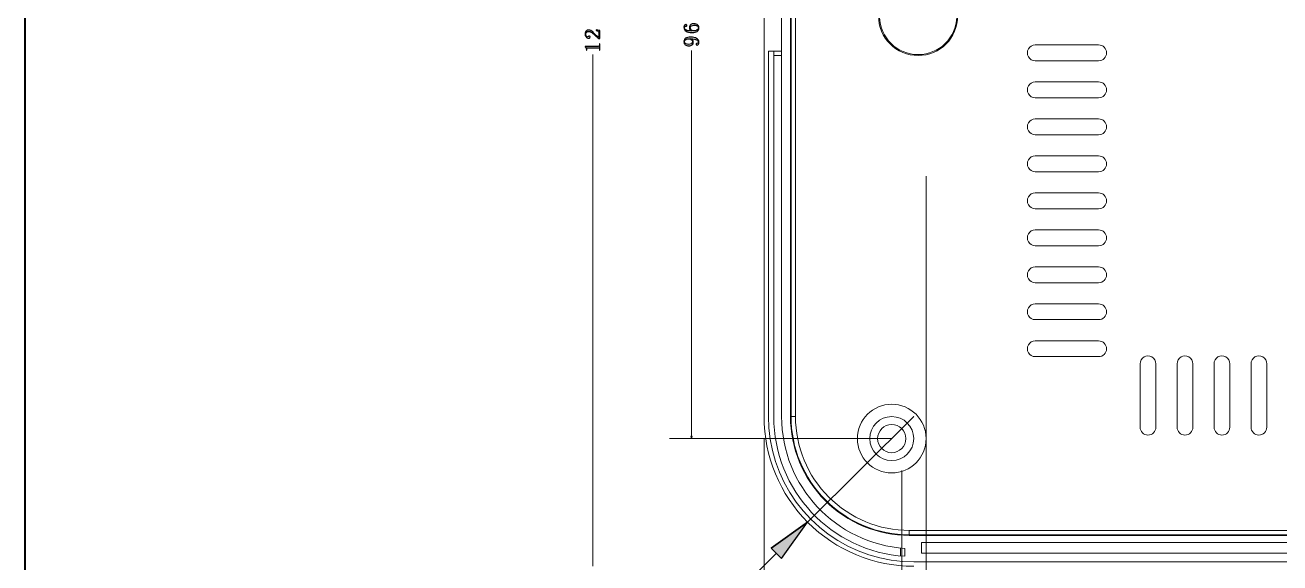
# Model space of a CAD drawing. Header units: millimetres. Extents: x -642 to 642, y -227 to 305.
# Drawn here: x -130.9 to 11.6, y -137.8 to -76.7 of the extents above; entities that cross this region are included whole.
import ezdxf

# ---------------------------------------------------------------- set-up
doc = ezdxf.new("R2010")
doc.units = ezdxf.units.MM
doc.header["$MEASUREMENT"] = 0
doc.layers.add('layer 1', color=7, linetype='Continuous')

msp = doc.modelspace()

# ---------------------------------------------------------------- hatches: boundary and pattern name
at = {"layer": 'layer 1', "true_color": 0x000000}
h = msp.add_hatch(color=18, dxfattribs=at)
edge = h.paths.add_edge_path()
edge.add_spline(control_points=[(-30.0038, -121.1445), (-30.0038, -121.139), (-30.0083, -121.1345), (-30.0138, -121.1345), (-30.0193, -121.1345), (-30.0238, -121.139), (-30.0238, -121.1445), (-30.0238, -121.1501), (-30.0193, -121.1545), (-30.0138, -121.1545), (-30.0083, -121.1545), (-30.0038, -121.1501), (-30.0038, -121.1445)], knot_values=[0, 0, 0, 0, 0.25, 0.25, 0.25, 0.5, 0.5, 0.5, 0.75, 0.75, 0.75, 1, 1, 1, 1], degree=3, periodic=1)
at = {"layer": 'layer 1', "true_color": 0xff0000}
h = msp.add_hatch(color=1, dxfattribs=at)
edge = h.paths.add_edge_path()
edge.add_spline(control_points=[(-55.1695, -123.3778), (-55.1695, -123.3778), (-55.241, -123.6445), (-55.241, -123.6445), (-55.241, -123.6445), (-55.3124, -123.3778), (-55.3124, -123.3778), (-55.3124, -123.3778), (-55.1695, -123.3778), (-55.1695, -123.3778)], knot_values=[0, 0, 0, 0, 0.33333333, 0.33333333, 0.33333333, 0.66666667, 0.66666667, 0.66666667, 1, 1, 1, 1], degree=3, periodic=1)
at = {"layer": 'layer 1', "true_color": 0x00ff00}
h = msp.add_hatch(color=3, dxfattribs=at)
edge = h.paths.add_edge_path()
edge.add_spline(control_points=[(-46.1902, -136.0784), (-46.1902, -136.0784), (-42.0593, -133.1406), (-42.0593, -133.1406), (-42.0593, -133.1406), (-46.1902, -136.0784), (-46.1902, -136.0784)], knot_values=[0, 0, 0, 0, 0.5, 0.5, 0.5, 1, 1, 1, 1], degree=3, periodic=1)
h = msp.add_hatch(color=3, dxfattribs=at)
edge = h.paths.add_edge_path()
edge.add_spline(control_points=[(-42.0593, -133.1406), (-42.0593, -133.1406), (-45.0141, -137.2593), (-45.0141, -137.2593), (-45.0141, -137.2593), (-46.1902, -136.0784), (-46.1902, -136.0784), (-46.1902, -136.0784), (-42.0593, -133.1406), (-42.0593, -133.1406)], knot_values=[0, 0, 0, 0, 0.5, 0.5, 0.5, 1, 1, 1, 6.06902393, 6.06902393, 6.06902393, 6.06902393], degree=3, periodic=1)
at = {"layer": 'layer 1', "true_color": 0x000000}
h = msp.add_hatch(color=18, dxfattribs=at)
edge = h.paths.add_edge_path()
edge.add_spline(control_points=[(-42.0493, -133.1406), (-42.0493, -133.1351), (-42.0538, -133.1306), (-42.0593, -133.1306), (-42.0648, -133.1306), (-42.0693, -133.1351), (-42.0693, -133.1406), (-42.0693, -133.1461), (-42.0648, -133.1506), (-42.0593, -133.1506), (-42.0538, -133.1506), (-42.0493, -133.1461), (-42.0493, -133.1406)], knot_values=[0, 0, 0, 0, 0.25, 0.25, 0.25, 0.5, 0.5, 0.5, 0.75, 0.75, 0.75, 1, 1, 1, 1], degree=3, periodic=1)

# ---------------------------------------------------------------- linework, layer by layer
at = {"layer": 'layer 1', "lineweight": 40}
msp.add_open_spline([(154.071, 208.1518), (154.071, 208.1518), (-130.929, 208.1518), (-130.929, 208.1518), (-130.929, 208.1518), (-130.929, -207.3482), (-130.929, -207.3482), (-130.929, -207.3482), (154.071, -207.3482), (154.071, -207.3482), (154.071, -207.3482), (154.071, 208.1518), (154.071, 208.1518)], degree=3, knots=[0, 0, 0, 0, 0.25, 0.25, 0.25, 0.5, 0.5, 0.5, 0.75, 0.75, 0.75, 1, 1, 1, 1], dxfattribs=at)
at = {"layer": 'layer 1', "lineweight": 9}
for points, knots in [([(-28.6138, -27.6445), (-28.6138, -25.4906), (-30.3599, -23.7445), (-32.5138, -23.7445), (-34.6677, -23.7445), (-36.4138, -25.4906), (-36.4138, -27.6445), (-36.4138, -29.7984), (-34.6677, -31.5445), (-32.5138, -31.5445), (-30.3599, -31.5445), (-28.6138, -29.7985), (-28.6138, -27.6446), (-28.6138, 75.7426), (-28.6138, -131.0317), (-28.6138, -27.6445)], [0, 0, 0, 0, 0.25, 0.25, 0.25, 0.5, 0.5, 0.5, 0.75, 0.75, 0.75, 1, 1, 1, 1.0001, 1.0001, 1.0001, 1.0001]), ([(-28.6138, -123.6445), (-28.6138, -121.4906), (-30.3599, -119.7445), (-32.5138, -119.7445), (-34.6677, -119.7445), (-36.4138, -121.4906), (-36.4138, -123.6445), (-36.4138, -125.7984), (-34.6677, -127.5445), (-32.5138, -127.5445), (-30.3599, -127.5445), (-28.6138, -125.7985), (-28.6138, -123.6446), (-28.6138, -20.2574), (-28.6138, -227.0317), (-28.6138, -123.6445)], [0, 0, 0, 0, 0.25, 0.25, 0.25, 0.5, 0.5, 0.5, 0.75, 0.75, 0.75, 1, 1, 1, 1.0001, 1.0001, 1.0001, 1.0001]), ([(-34.0138, -75.6445), (-34.0138, -78.1298), (-31.9991, -80.1445), (-29.5138, -80.1445), (-27.0286, -80.1445), (-25.0138, -78.1298), (-25.0138, -75.6446)], [0, 0, 0, 0, 0.5, 0.5, 0.5, 1, 1, 1, 1]), ([(-33.9078, -75.7493), (-33.8508, -78.1352), (-31.9004, -80.0397), (-29.5138, -80.0397), (-27.1273, -80.0397), (-25.1768, -78.1352), (-25.1199, -75.7493)], [0, 0, 0, 0, 0.5, 0.5, 0.5, 1, 1, 1, 1]), ([(-16.2138, -78.9493), (-16.5336, -78.9493), (-16.8292, -79.12), (-16.9891, -79.3969), (-17.149, -79.6739), (-17.149, -80.0152), (-16.9891, -80.2921), (-16.8292, -80.5691), (-16.5336, -80.7397), (-16.2138, -80.7397)], [0, 0, 0, 0, 0.33333333, 0.33333333, 0.33333333, 0.66666667, 0.66666667, 0.66666667, 1, 1, 1, 1]), ([(-9.0138, -80.7397), (-8.5194, -80.7397), (-8.1186, -80.3389), (-8.1186, -79.8445), (-8.1186, -79.3501), (-8.5194, -78.9493), (-9.0138, -78.9493)], [0, 0, 0, 0, 0.5, 0.5, 0.5, 1, 1, 1, 1]), ([(-16.2138, -83.1493), (-16.5336, -83.1493), (-16.8292, -83.32), (-16.9891, -83.5969), (-17.149, -83.8739), (-17.149, -84.2152), (-16.9891, -84.4921), (-16.8292, -84.7691), (-16.5336, -84.9397), (-16.2138, -84.9397)], [0, 0, 0, 0, 0.33333333, 0.33333333, 0.33333333, 0.66666667, 0.66666667, 0.66666667, 1, 1, 1, 1]), ([(-9.0138, -84.9397), (-8.5194, -84.9397), (-8.1186, -84.5389), (-8.1186, -84.0445), (-8.1186, -83.5501), (-8.5194, -83.1493), (-9.0138, -83.1493)], [0, 0, 0, 0, 0.5, 0.5, 0.5, 1, 1, 1, 1]), ([(-16.2138, -87.3493), (-16.5336, -87.3493), (-16.8292, -87.52), (-16.9891, -87.7969), (-17.149, -88.0739), (-17.149, -88.4152), (-16.9891, -88.6921), (-16.8292, -88.9691), (-16.5336, -89.1397), (-16.2138, -89.1397)], [0, 0, 0, 0, 0.33333333, 0.33333333, 0.33333333, 0.66666667, 0.66666667, 0.66666667, 1, 1, 1, 1]), ([(-9.0138, -89.1397), (-8.5194, -89.1397), (-8.1186, -88.7389), (-8.1186, -88.2445), (-8.1186, -87.7501), (-8.5194, -87.3493), (-9.0138, -87.3493)], [0, 0, 0, 0, 0.5, 0.5, 0.5, 1, 1, 1, 1]), ([(-16.2138, -91.5493), (-16.5336, -91.5493), (-16.8292, -91.72), (-16.9891, -91.9969), (-17.149, -92.2739), (-17.149, -92.6152), (-16.9891, -92.8921), (-16.8292, -93.1691), (-16.5336, -93.3397), (-16.2138, -93.3397)], [0, 0, 0, 0, 0.33333333, 0.33333333, 0.33333333, 0.66666667, 0.66666667, 0.66666667, 1, 1, 1, 1]), ([(-9.0138, -93.3397), (-8.5194, -93.3397), (-8.1186, -92.9389), (-8.1186, -92.4445), (-8.1186, -91.9501), (-8.5194, -91.5493), (-9.0138, -91.5493)], [0, 0, 0, 0, 0.5, 0.5, 0.5, 1, 1, 1, 1]), ([(-16.2138, -95.7493), (-16.5336, -95.7493), (-16.8292, -95.92), (-16.9891, -96.1969), (-17.149, -96.4739), (-17.149, -96.8152), (-16.9891, -97.0921), (-16.8292, -97.3691), (-16.5336, -97.5397), (-16.2138, -97.5397)], [0, 0, 0, 0, 0.33333333, 0.33333333, 0.33333333, 0.66666667, 0.66666667, 0.66666667, 1, 1, 1, 1]), ([(-9.0138, -97.5397), (-8.5194, -97.5397), (-8.1186, -97.1389), (-8.1186, -96.6445), (-8.1186, -96.1501), (-8.5194, -95.7493), (-9.0138, -95.7493)], [0, 0, 0, 0, 0.5, 0.5, 0.5, 1, 1, 1, 1]), ([(-16.2138, -99.9493), (-16.5336, -99.9493), (-16.8292, -100.12), (-16.9891, -100.3969), (-17.149, -100.6739), (-17.149, -101.0152), (-16.9891, -101.2921), (-16.8292, -101.5691), (-16.5336, -101.7397), (-16.2138, -101.7397)], [0, 0, 0, 0, 0.33333333, 0.33333333, 0.33333333, 0.66666667, 0.66666667, 0.66666667, 1, 1, 1, 1]), ([(-9.0138, -101.7397), (-8.5194, -101.7397), (-8.1186, -101.3389), (-8.1186, -100.8445), (-8.1186, -100.3501), (-8.5194, -99.9493), (-9.0138, -99.9493)], [0, 0, 0, 0, 0.5, 0.5, 0.5, 1, 1, 1, 1]), ([(-16.2138, -104.1493), (-16.5336, -104.1493), (-16.8292, -104.32), (-16.9891, -104.5969), (-17.149, -104.8739), (-17.149, -105.2152), (-16.9891, -105.4921), (-16.8292, -105.7691), (-16.5336, -105.9397), (-16.2138, -105.9397)], [0, 0, 0, 0, 0.33333333, 0.33333333, 0.33333333, 0.66666667, 0.66666667, 0.66666667, 1, 1, 1, 1]), ([(-9.0138, -105.9397), (-8.5194, -105.9397), (-8.1186, -105.5389), (-8.1186, -105.0445), (-8.1186, -104.5501), (-8.5194, -104.1493), (-9.0138, -104.1493)], [0, 0, 0, 0, 0.5, 0.5, 0.5, 1, 1, 1, 1]), ([(-16.2138, -108.3493), (-16.5336, -108.3493), (-16.8292, -108.52), (-16.9891, -108.7969), (-17.149, -109.0739), (-17.149, -109.4152), (-16.9891, -109.6921), (-16.8292, -109.9691), (-16.5336, -110.1397), (-16.2138, -110.1397)], [0, 0, 0, 0, 0.33333333, 0.33333333, 0.33333333, 0.66666667, 0.66666667, 0.66666667, 1, 1, 1, 1]), ([(-9.0138, -110.1397), (-8.5194, -110.1397), (-8.1186, -109.7389), (-8.1186, -109.2445), (-8.1186, -108.7501), (-8.5194, -108.3493), (-9.0138, -108.3493)], [0, 0, 0, 0, 0.5, 0.5, 0.5, 1, 1, 1, 1]), ([(-16.2138, -112.5493), (-16.5336, -112.5493), (-16.8292, -112.72), (-16.9891, -112.9969), (-17.149, -113.2739), (-17.149, -113.6152), (-16.9891, -113.8921), (-16.8292, -114.1691), (-16.5336, -114.3397), (-16.2138, -114.3397)], [0, 0, 0, 0, 0.33333333, 0.33333333, 0.33333333, 0.66666667, 0.66666667, 0.66666667, 1, 1, 1, 1]), ([(-9.0138, -114.3397), (-8.5194, -114.3397), (-8.1186, -113.9389), (-8.1186, -113.4445), (-8.1186, -112.9501), (-8.5194, -112.5493), (-9.0138, -112.5493)], [0, 0, 0, 0, 0.5, 0.5, 0.5, 1, 1, 1, 1]), ([(-2.5186, -115.1445), (-2.5186, -114.8247), (-2.6893, -114.5292), (-2.9662, -114.3693), (-3.2432, -114.2094), (-3.5844, -114.2094), (-3.8614, -114.3693), (-4.1384, -114.5292), (-4.309, -114.8247), (-4.309, -115.1445)], [0, 0, 0, 0, 0.33333333, 0.33333333, 0.33333333, 0.66666667, 0.66666667, 0.66666667, 1, 1, 1, 1]), ([(1.6814, -115.1445), (1.6814, -114.8247), (1.5107, -114.5292), (1.2338, -114.3693), (0.9568, -114.2094), (0.6156, -114.2094), (0.3386, -114.3693), (0.0616, -114.5292), (-0.109, -114.8247), (-0.109, -115.1445)], [0, 0, 0, 0, 0.33333333, 0.33333333, 0.33333333, 0.66666667, 0.66666667, 0.66666667, 1, 1, 1, 1]), ([(5.8814, -115.1445), (5.8814, -114.8247), (5.7107, -114.5292), (5.4338, -114.3693), (5.1568, -114.2094), (4.8156, -114.2094), (4.5386, -114.3693), (4.2616, -114.5292), (4.091, -114.8247), (4.091, -115.1445)], [0, 0, 0, 0, 0.33333333, 0.33333333, 0.33333333, 0.66666667, 0.66666667, 0.66666667, 1, 1, 1, 1]), ([(10.0814, -115.1445), (10.0814, -114.8247), (9.9107, -114.5292), (9.6338, -114.3693), (9.3568, -114.2094), (9.0156, -114.2094), (8.7386, -114.3693), (8.4616, -114.5292), (8.291, -114.8247), (8.291, -115.1445)], [0, 0, 0, 0, 0.33333333, 0.33333333, 0.33333333, 0.66666667, 0.66666667, 0.66666667, 1, 1, 1, 1]), ([(-47.0138, -121.1445), (-47.0138, -125.6532), (-45.2228, -129.9772), (-42.0346, -133.1653), (-38.8465, -136.3535), (-34.5225, -138.1445), (-30.0138, -138.1445)], [0, 0, 0, 0, 0.5, 0.5, 0.5, 1, 1, 1, 1]), ([(-46.5138, -121.1445), (-46.5138, -121.1445), (-46.463, -122.4328), (-46.463, -122.4328), (-46.463, -122.4328), (-46.3107, -123.7197), (-46.3107, -123.7197), (-46.3107, -123.7197), (-46.0576, -124.9936), (-46.0576, -124.9936), (-46.0576, -124.9936), (-45.7058, -126.2432), (-45.7058, -126.2432), (-45.7058, -126.2432), (-45.2579, -127.4586), (-45.2579, -127.4586), (-45.2579, -127.4586), (-44.7151, -128.6351), (-44.7151, -128.6351), (-44.7151, -128.6351), (-44.0798, -129.768), (-44.0798, -129.768), (-44.0798, -129.768), (-43.3582, -130.8474), (-43.3582, -130.8474), (-43.3582, -130.8474), (-42.5572, -131.8636), (-42.5572, -131.8636), (-42.5572, -131.8636), (-41.6811, -132.8118), (-41.6811, -132.8118), (-41.6811, -132.8118), (-40.7329, -133.6879), (-40.7329, -133.6879), (-40.7329, -133.6879), (-39.7167, -134.4889), (-39.7167, -134.4889), (-39.7167, -134.4889), (-38.6373, -135.2106), (-38.6373, -135.2106), (-38.6373, -135.2106), (-37.5044, -135.8458), (-37.5044, -135.8458), (-37.5044, -135.8458), (-36.3279, -136.3886), (-36.3279, -136.3886), (-36.3279, -136.3886), (-35.1125, -136.8366), (-35.1125, -136.8366), (-35.1125, -136.8366), (-33.8629, -137.1883), (-33.8629, -137.1883), (-33.8629, -137.1883), (-32.589, -137.4414), (-32.589, -137.4414), (-32.589, -137.4414), (-31.3021, -137.5937), (-31.3021, -137.5937), (-31.3021, -137.5937), (-30.0138, -137.6445), (-30.0138, -137.6445)], [0, 0, 0, 0, 0.05, 0.05, 0.05, 0.1, 0.1, 0.1, 0.15, 0.15, 0.15, 0.2, 0.2, 0.2, 0.25, 0.25, 0.25, 0.3, 0.3, 0.3, 0.35, 0.35, 0.35, 0.4, 0.4, 0.4, 0.45, 0.45, 0.45, 0.5, 0.5, 0.5, 0.55, 0.55, 0.55, 0.6, 0.6, 0.6, 0.65, 0.65, 0.65, 0.7, 0.7, 0.7, 0.75, 0.75, 0.75, 0.8, 0.8, 0.8, 0.85, 0.85, 0.85, 0.9, 0.9, 0.9, 0.95, 0.95, 0.95, 1, 1, 1, 1]), ([(-44.0138, -121.1445), (-44.0138, -124.725), (-42.5915, -128.1587), (-40.0598, -130.6905), (-37.528, -133.2222), (-34.0942, -134.6445), (-30.5138, -134.6445)], [0, 0, 0, 0, 0.5, 0.5, 0.5, 1, 1, 1, 1]), ([(-30.0138, -123.6445), (-30.0138, -122.2638), (-31.1331, -121.1445), (-32.5138, -121.1445), (-33.8945, -121.1445), (-35.0138, -122.2638), (-35.0138, -123.6445), (-35.0138, -125.0252), (-33.8945, -126.1445), (-32.5138, -126.1445), (-31.1331, -126.1445), (-30.0138, -125.0253), (-30.0138, -123.6445)], [0, 0, 0, 0, 0.25, 0.25, 0.25, 0.5, 0.5, 0.5, 0.75, 0.75, 0.75, 1, 1, 1, 1]), ([(-30.9138, -123.6445), (-30.9138, -122.7609), (-31.6302, -122.0445), (-32.5138, -122.0445), (-33.3975, -122.0445), (-34.1138, -122.7609), (-34.1138, -123.6445), (-34.1138, -124.5282), (-33.3975, -125.2445), (-32.5138, -125.2445), (-31.6302, -125.2445), (-30.9138, -124.5282), (-30.9138, -123.6445)], [0, 0, 0, 0, 0.25, 0.25, 0.25, 0.5, 0.5, 0.5, 0.75, 0.75, 0.75, 1, 1, 1, 1]), ([(-30.0038, -121.1445), (-30.0038, -121.139), (-30.0083, -121.1345), (-30.0138, -121.1345), (-30.0193, -121.1345), (-30.0238, -121.139), (-30.0238, -121.1445), (-30.0238, -121.1501), (-30.0193, -121.1545), (-30.0138, -121.1545), (-30.0083, -121.1545), (-30.0038, -121.1501), (-30.0038, -121.1445)], [0, 0, 0, 0, 0.25, 0.25, 0.25, 0.5, 0.5, 0.5, 0.75, 0.75, 0.75, 1, 1, 1, 1]), ([(-4.309, -122.3445), (-4.309, -122.8389), (-3.9082, -123.2397), (-3.4138, -123.2397), (-2.9194, -123.2397), (-2.5186, -122.8389), (-2.5186, -122.3445)], [0, 0, 0, 0, 0.5, 0.5, 0.5, 1, 1, 1, 1]), ([(-0.109, -122.3445), (-0.109, -122.8389), (0.2918, -123.2397), (0.7862, -123.2397), (1.2806, -123.2397), (1.6814, -122.8389), (1.6814, -122.3445)], [0, 0, 0, 0, 0.5, 0.5, 0.5, 1, 1, 1, 1]), ([(4.091, -122.3445), (4.091, -122.8389), (4.4918, -123.2397), (4.9862, -123.2397), (5.4806, -123.2397), (5.8814, -122.8389), (5.8814, -122.3445)], [0, 0, 0, 0, 0.5, 0.5, 0.5, 1, 1, 1, 1]), ([(8.291, -122.3445), (8.291, -122.8389), (8.6918, -123.2397), (9.1862, -123.2397), (9.6806, -123.2397), (10.0814, -122.8389), (10.0814, -122.3445)], [0, 0, 0, 0, 0.5, 0.5, 0.5, 1, 1, 1, 1]), ([(-42.0493, -133.1406), (-42.0493, -133.1351), (-42.0538, -133.1306), (-42.0593, -133.1306), (-42.0648, -133.1306), (-42.0693, -133.1351), (-42.0693, -133.1406), (-42.0693, -133.1461), (-42.0648, -133.1506), (-42.0593, -133.1506), (-42.0538, -133.1506), (-42.0493, -133.1461), (-42.0493, -133.1406)], [0, 0, 0, 0, 0.25, 0.25, 0.25, 0.5, 0.5, 0.5, 0.75, 0.75, 0.75, 1, 1, 1, 1])]:
    msp.add_open_spline(points, degree=3, knots=knots, dxfattribs=at)
for points in [[(-47.0138, -30.1445), (-47.0138, -30.1445), (-47.0138, -121.1445), (-47.0138, -121.1445)], [(-45.0138, -121.1445), (-45.0138, -121.1445), (-45.0138, -30.1445), (-45.0138, -30.1445)], [(-44.0138, -30.1445), (-44.0138, -30.1445), (-44.0138, -121.1445), (-44.0138, -121.1445)], [(-46.5138, -121.1445), (-46.5138, -121.1445), (-46.5138, -79.6445), (-46.5138, -79.6445)], [(-46.5138, -79.6445), (-46.5138, -79.6445), (-45.0138, -79.6445), (-45.0138, -79.6445)], [(-45.9138, -121.1445), (-45.9138, -121.1445), (-45.9138, -79.6445), (-45.9138, -79.6445)], [(-16.2138, -78.9493), (-16.2138, -78.9493), (-9.0138, -78.9493), (-9.0138, -78.9493)], [(-9.0138, -80.7397), (-9.0138, -80.7397), (-16.2138, -80.7397), (-16.2138, -80.7397)], [(-16.2138, -83.1493), (-16.2138, -83.1493), (-9.0138, -83.1493), (-9.0138, -83.1493)], [(-9.0138, -84.9397), (-9.0138, -84.9397), (-16.2138, -84.9397), (-16.2138, -84.9397)], [(-16.2138, -87.3493), (-16.2138, -87.3493), (-9.0138, -87.3493), (-9.0138, -87.3493)], [(-9.0138, -89.1397), (-9.0138, -89.1397), (-16.2138, -89.1397), (-16.2138, -89.1397)], [(-16.2138, -91.5493), (-16.2138, -91.5493), (-9.0138, -91.5493), (-9.0138, -91.5493)], [(-9.0138, -93.3397), (-9.0138, -93.3397), (-16.2138, -93.3397), (-16.2138, -93.3397)], [(-16.2138, -95.7493), (-16.2138, -95.7493), (-9.0138, -95.7493), (-9.0138, -95.7493)], [(-9.0138, -97.5397), (-9.0138, -97.5397), (-16.2138, -97.5397), (-16.2138, -97.5397)], [(-16.2138, -99.9493), (-16.2138, -99.9493), (-9.0138, -99.9493), (-9.0138, -99.9493)], [(-9.0138, -101.7397), (-9.0138, -101.7397), (-16.2138, -101.7397), (-16.2138, -101.7397)], [(-16.2138, -104.1493), (-16.2138, -104.1493), (-9.0138, -104.1493), (-9.0138, -104.1493)], [(-9.0138, -105.9397), (-9.0138, -105.9397), (-16.2138, -105.9397), (-16.2138, -105.9397)], [(-16.2138, -108.3493), (-16.2138, -108.3493), (-9.0138, -108.3493), (-9.0138, -108.3493)], [(-9.0138, -110.1397), (-9.0138, -110.1397), (-16.2138, -110.1397), (-16.2138, -110.1397)], [(-16.2138, -112.5493), (-16.2138, -112.5493), (-9.0138, -112.5493), (-9.0138, -112.5493)], [(-9.0138, -114.3397), (-9.0138, -114.3397), (-16.2138, -114.3397), (-16.2138, -114.3397)], [(-4.309, -122.3445), (-4.309, -122.3445), (-4.309, -115.1445), (-4.309, -115.1445)], [(-2.5186, -115.1445), (-2.5186, -115.1445), (-2.5186, -122.3445), (-2.5186, -122.3445)], [(-0.109, -122.3445), (-0.109, -122.3445), (-0.109, -115.1445), (-0.109, -115.1445)], [(1.6814, -115.1445), (1.6814, -115.1445), (1.6814, -122.3445), (1.6814, -122.3445)], [(4.091, -122.3445), (4.091, -122.3445), (4.091, -115.1445), (4.091, -115.1445)], [(5.8814, -115.1445), (5.8814, -115.1445), (5.8814, -122.3445), (5.8814, -122.3445)], [(8.291, -122.3445), (8.291, -122.3445), (8.291, -115.1445), (8.291, -115.1445)], [(10.0814, -115.1445), (10.0814, -115.1445), (10.0814, -122.3445), (10.0814, -122.3445)], [(-45.9138, -121.1445), (-45.9138, -129.5376), (-39.3902, -136.4852), (-31.0138, -137.0131)], [(-45.0138, -121.1445), (-45.0138, -129.0406), (-38.8924, -135.5848), (-31.0138, -136.1112)], [(-30.5138, -134.6445), (-30.5138, -134.6445), (61.4862, -134.6445), (61.4862, -134.6445)], [(-31.0138, -137.0131), (-31.0138, -137.0131), (-31.0138, -136.1112), (-31.0138, -136.1112)], [(-29.1138, -135.4445), (-29.1138, -135.4445), (60.0862, -135.4445), (60.0862, -135.4445)], [(-29.1138, -136.6445), (-29.1138, -136.6445), (-29.1138, -135.4445), (-29.1138, -135.4445)], [(-29.1138, -136.6445), (-29.1138, -136.6445), (60.0862, -136.6445), (60.0862, -136.6445)], [(60.9862, -137.6445), (60.9862, -137.6445), (-30.0138, -137.6445), (-30.0138, -137.6445)]]:
    msp.add_open_spline(points, degree=3, dxfattribs=at)
at = {"layer": 'layer 1', "color": 9, "lineweight": 9}
for points in [[(-43.9434, -121.1445), (-43.9434, -121.1445), (-43.9434, -30.1445), (-43.9434, -30.1445)], [(-43.4437, -121.1445), (-43.4437, -121.1445), (-43.4437, -30.1445), (-43.4437, -30.1445)], [(-45.0138, -80.1445), (-45.0138, -80.1445), (-45.9138, -80.1445), (-45.9138, -80.1445)], [(-44.0138, -121.1445), (-44.0138, -121.1445), (-43.4437, -121.1445), (-43.4437, -121.1445)], [(61.4862, -134.0744), (61.4862, -134.0744), (-30.5138, -134.0744), (-30.5138, -134.0744)], [(-30.5138, -134.6445), (-30.5138, -134.6445), (-30.5138, -134.0744), (-30.5138, -134.0744)], [(61.4862, -134.5741), (61.4862, -134.5741), (-30.5138, -134.5741), (-30.5138, -134.5741)], [(-31.5138, -136.9736), (-31.5138, -136.9736), (-31.5138, -136.0693), (-31.5138, -136.0693)]]:
    msp.add_open_spline(points, degree=3, dxfattribs=at)
at = {"layer": 'layer 1', "color": 3}
for points, knots in [([(-55.4219, -77.1982), (-55.464, -77.1299), (-55.4852, -77.0566), (-55.4852, -76.9786), (-55.4852, -76.8224), (-55.4332, -76.7099), (-55.329, -76.6416), (-55.2248, -76.5732), (-55.1077, -76.5391), (-54.9773, -76.5391), (-54.7819, -76.5391), (-54.6373, -76.5861), (-54.5427, -76.6807), (-54.4486, -76.7753), (-54.4011, -76.8841), (-54.4011, -77.0078), (-54.4011, -77.1836), (-54.4677, -77.317), (-54.6015, -77.4082), (-54.7348, -77.4995), (-54.9286, -77.5449), (-55.1823, -77.5449), (-55.4819, -77.5449), (-55.7115, -77.4895), (-55.8711, -77.3791), (-56.0302, -77.2682), (-56.1102, -77.1186), (-56.1102, -76.9299), (-56.1102, -76.8386), (-56.084, -76.7653), (-56.0319, -76.7099), (-55.9798, -76.6545), (-55.9344, -76.627), (-55.8952, -76.627), (-55.8561, -76.627), (-55.8269, -76.6353), (-55.8073, -76.6516), (-55.7877, -76.6678), (-55.7782, -76.6953), (-55.7782, -76.7345), (-55.7782, -76.767), (-55.7865, -76.7916), (-55.8027, -76.8078), (-55.819, -76.8241), (-55.8432, -76.832), (-55.8757, -76.832), (-55.889, -76.832), (-55.9019, -76.8303), (-55.9148, -76.8274), (-55.9277, -76.8241), (-55.9411, -76.8224), (-55.954, -76.8224), (-55.9798, -76.8224), (-56.0011, -76.832), (-56.0173, -76.8516), (-56.0336, -76.8711), (-56.0419, -76.907), (-56.0419, -76.9591), (-56.0419, -77.0699), (-55.9915, -77.1641), (-55.8907, -77.2424), (-55.7894, -77.3203), (-55.5698, -77.3595), (-55.2315, -77.3595), (-55.3161, -77.3203), (-55.3794, -77.2666), (-55.4219, -77.1982)], [0, 0, 0, 0, 0.04545455, 0.04545455, 0.04545455, 0.09090909, 0.09090909, 0.09090909, 0.13636364, 0.13636364, 0.13636364, 0.18181818, 0.18181818, 0.18181818, 0.22727273, 0.22727273, 0.22727273, 0.27272727, 0.27272727, 0.27272727, 0.31818182, 0.31818182, 0.31818182, 0.36363636, 0.36363636, 0.36363636, 0.40909091, 0.40909091, 0.40909091, 0.45454545, 0.45454545, 0.45454545, 0.5, 0.5, 0.5, 0.54545455, 0.54545455, 0.54545455, 0.59090909, 0.59090909, 0.59090909, 0.63636364, 0.63636364, 0.63636364, 0.68181818, 0.68181818, 0.68181818, 0.72727273, 0.72727273, 0.72727273, 0.77272727, 0.77272727, 0.77272727, 0.81818182, 0.81818182, 0.81818182, 0.86363636, 0.86363636, 0.86363636, 0.90909091, 0.90909091, 0.90909091, 0.95454545, 0.95454545, 0.95454545, 1, 1, 1, 1]), ([(-55.324, -77.1886), (-55.2819, -77.2503), (-55.2019, -77.3074), (-55.0848, -77.3595), (-54.8894, -77.3595), (-54.7382, -77.3253), (-54.6307, -77.257), (-54.5232, -77.1886), (-54.4694, -77.1053), (-54.4694, -77.0078), (-54.4694, -76.9103), (-54.5052, -76.8353), (-54.5769, -76.7832), (-54.6486, -76.7311), (-54.7819, -76.7053), (-54.9773, -76.7053), (-55.1077, -76.7053), (-55.2086, -76.7328), (-55.2802, -76.7882), (-55.3519, -76.8436), (-55.3873, -76.9103), (-55.3877, -76.9882), (-55.3873, -77.0599), (-55.3665, -77.1266), (-55.324, -77.1886)], [0, 0, 0, 0, 0.125, 0.125, 0.125, 0.25, 0.25, 0.25, 0.375, 0.375, 0.375, 0.5, 0.5, 0.5, 0.625, 0.625, 0.625, 0.75, 0.75, 0.75, 0.875, 0.875, 0.875, 1, 1, 1, 1]), ([(-66.6323, -77.4941), (-66.7302, -77.442), (-66.8211, -77.4162), (-66.9061, -77.4162), (-67.0231, -77.4162), (-67.1127, -77.442), (-67.1744, -77.4941), (-67.2365, -77.5462), (-67.2673, -77.6245), (-67.2673, -77.7287), (-67.2673, -77.8066), (-67.2461, -77.8732), (-67.2036, -77.9287), (-67.1615, -77.9841), (-67.1077, -78.0116), (-67.0427, -78.0116), (-67.0036, -78.0116), (-66.9711, -78.0003), (-66.9448, -77.9774), (-66.919, -77.9549), (-66.8927, -77.9432), (-66.8669, -77.9432), (-66.8344, -77.9432), (-66.8098, -77.9516), (-66.7936, -77.9678), (-66.7773, -77.9841), (-66.769, -78.0087), (-66.7694, -78.0412), (-66.769, -78.0799), (-66.7806, -78.1112), (-66.8036, -78.1337), (-66.8261, -78.1566), (-66.8636, -78.1678), (-66.9156, -78.1678), (-67.0523, -78.1678), (-67.1565, -78.1191), (-67.2281, -78.0216), (-67.2998, -77.9237), (-67.3356, -77.8195), (-67.3356, -77.7091), (-67.3356, -77.5528), (-67.2965, -77.4374), (-67.2186, -77.3624), (-67.1402, -77.2874), (-67.0427, -77.2499), (-66.9256, -77.2499), (-66.8473, -77.2499), (-66.769, -77.2678), (-66.6911, -77.3037), (-66.6127, -77.3395), (-66.5381, -77.3966), (-66.4665, -77.4745), (-66.284, -77.6632), (-66.1361, -77.8082), (-66.0223, -77.9091), (-65.9081, -78.0103), (-65.8315, -78.0703), (-65.7927, -78.0899), (-65.7927, -78.0899), (-65.7927, -77.5137), (-65.7927, -77.5137), (-65.7927, -77.4549), (-65.8152, -77.4062), (-65.8611, -77.3674), (-65.9065, -77.3282), (-65.9748, -77.302), (-66.0661, -77.2891), (-66.0661, -77.2891), (-66.0661, -77.2303), (-66.0661, -77.2303), (-66.0661, -77.2303), (-65.6461, -77.2891), (-65.6461, -77.2891), (-65.6461, -77.2891), (-65.6461, -78.1974), (-65.6461, -78.1974), (-65.6461, -78.1974), (-65.7731, -78.1974), (-65.7731, -78.1974), (-65.8315, -78.1649), (-65.9065, -78.1112), (-65.9977, -78.0362), (-66.089, -77.9612), (-66.1961, -77.862), (-66.3198, -77.7382), (-66.4306, -77.6278), (-66.5348, -77.5462), (-66.6323, -77.4941)], [0, 0, 0, 0, 0.03448276, 0.03448276, 0.03448276, 0.06896552, 0.06896552, 0.06896552, 0.10344828, 0.10344828, 0.10344828, 0.13793103, 0.13793103, 0.13793103, 0.17241379, 0.17241379, 0.17241379, 0.20689655, 0.20689655, 0.20689655, 0.24137931, 0.24137931, 0.24137931, 0.27586207, 0.27586207, 0.27586207, 0.31034483, 0.31034483, 0.31034483, 0.34482759, 0.34482759, 0.34482759, 0.37931034, 0.37931034, 0.37931034, 0.4137931, 0.4137931, 0.4137931, 0.44827586, 0.44827586, 0.44827586, 0.48275862, 0.48275862, 0.48275862, 0.51724138, 0.51724138, 0.51724138, 0.55172414, 0.55172414, 0.55172414, 0.5862069, 0.5862069, 0.5862069, 0.62068966, 0.62068966, 0.62068966, 0.65517241, 0.65517241, 0.65517241, 0.68965517, 0.68965517, 0.68965517, 0.72413793, 0.72413793, 0.72413793, 0.75862069, 0.75862069, 0.75862069, 0.79310345, 0.79310345, 0.79310345, 0.82758621, 0.82758621, 0.82758621, 0.86206897, 0.86206897, 0.86206897, 0.89655172, 0.89655172, 0.89655172, 0.93103448, 0.93103448, 0.93103448, 0.96551724, 0.96551724, 0.96551724, 1, 1, 1, 1]), ([(-55.124, -78.3807), (-55.0719, -78.4461), (-55.0457, -78.5274), (-55.0457, -78.6249), (-55.0457, -78.7553), (-55.0865, -78.8595), (-55.1677, -78.9374), (-55.249, -79.0157), (-55.3811, -79.0549), (-55.5632, -79.0549), (-55.7194, -79.0549), (-55.8498, -79.0124), (-55.954, -78.9278), (-56.0582, -78.8432), (-56.1102, -78.7228), (-56.1102, -78.5666), (-56.1102, -78.4036), (-56.0452, -78.2766), (-55.9148, -78.1857), (-55.7848, -78.0945), (-55.5957, -78.0491), (-55.3486, -78.0491), (-55.0748, -78.0491), (-54.849, -78.1024), (-54.6698, -78.2099), (-54.4907, -78.3174), (-54.4011, -78.4657), (-54.4011, -78.6545), (-54.4011, -78.7391), (-54.4207, -78.8124), (-54.4598, -78.8741), (-54.499, -78.9357), (-54.5511, -78.967), (-54.6161, -78.967), (-54.6419, -78.967), (-54.6682, -78.9586), (-54.694, -78.9424), (-54.7202, -78.9261), (-54.7332, -78.8986), (-54.7332, -78.8595), (-54.7332, -78.8203), (-54.7186, -78.7945), (-54.6894, -78.7811), (-54.6598, -78.7682), (-54.6257, -78.7616), (-54.5869, -78.7616), (-54.5607, -78.7616), (-54.5394, -78.7586), (-54.5232, -78.752), (-54.5069, -78.7453), (-54.4957, -78.7391), (-54.489, -78.7324), (-54.4827, -78.7261), (-54.4777, -78.7145), (-54.4744, -78.6982), (-54.4711, -78.682), (-54.4694, -78.6641), (-54.4694, -78.6445), (-54.4694, -78.5274), (-54.5348, -78.4328), (-54.6648, -78.3616), (-54.7952, -78.2899), (-55.0132, -78.2474), (-55.319, -78.2345), (-55.2411, -78.267), (-55.1761, -78.3157), (-55.124, -78.3807)], [0, 0, 0, 0, 0.04545455, 0.04545455, 0.04545455, 0.09090909, 0.09090909, 0.09090909, 0.13636364, 0.13636364, 0.13636364, 0.18181818, 0.18181818, 0.18181818, 0.22727273, 0.22727273, 0.22727273, 0.27272727, 0.27272727, 0.27272727, 0.31818182, 0.31818182, 0.31818182, 0.36363636, 0.36363636, 0.36363636, 0.40909091, 0.40909091, 0.40909091, 0.45454545, 0.45454545, 0.45454545, 0.5, 0.5, 0.5, 0.54545455, 0.54545455, 0.54545455, 0.59090909, 0.59090909, 0.59090909, 0.63636364, 0.63636364, 0.63636364, 0.68181818, 0.68181818, 0.68181818, 0.72727273, 0.72727273, 0.72727273, 0.77272727, 0.77272727, 0.77272727, 0.81818182, 0.81818182, 0.81818182, 0.86363636, 0.86363636, 0.86363636, 0.90909091, 0.90909091, 0.90909091, 0.95454545, 0.95454545, 0.95454545, 1, 1, 1, 1]), ([(-55.9098, -78.8107), (-55.8219, -78.8628), (-55.7098, -78.8886), (-55.5732, -78.8886), (-55.4298, -78.8886), (-55.3207, -78.8611), (-55.2461, -78.8057), (-55.1711, -78.7503), (-55.1336, -78.6803), (-55.1336, -78.5957), (-55.1336, -78.4982), (-55.179, -78.4136), (-55.2702, -78.342), (-55.3615, -78.2703), (-55.4461, -78.2345), (-55.5244, -78.2345), (-55.6807, -78.2345), (-55.8057, -78.2603), (-55.9002, -78.3124), (-55.9948, -78.3645), (-56.0419, -78.4491), (-56.0419, -78.5666), (-56.0419, -78.677), (-55.9977, -78.7586), (-55.9098, -78.8107)], [0, 0, 0, 0, 0.125, 0.125, 0.125, 0.25, 0.25, 0.25, 0.375, 0.375, 0.375, 0.5, 0.5, 0.5, 0.625, 0.625, 0.625, 0.75, 0.75, 0.75, 0.875, 0.875, 0.875, 1, 1, 1, 1]), ([(-67.3452, -79.1503), (-67.3452, -79.1503), (-67.3452, -79.1112), (-67.3452, -79.1112), (-67.3452, -79.1112), (-65.8611, -79.1112), (-65.8611, -79.1112), (-65.809, -79.1112), (-65.7698, -79.0949), (-65.744, -79.0624), (-65.7177, -79.0299), (-65.7048, -78.9845), (-65.7048, -78.9257), (-65.7048, -78.9257), (-65.7048, -78.8282), (-65.7048, -78.8282), (-65.7048, -78.8282), (-65.6461, -78.8282), (-65.6461, -78.8282), (-65.6461, -78.8282), (-65.6461, -79.5412), (-65.6461, -79.5412), (-65.6461, -79.5412), (-65.7048, -79.5412), (-65.7048, -79.5412), (-65.7048, -79.5412), (-65.7048, -79.4532), (-65.7048, -79.4532), (-65.7048, -79.3882), (-65.7177, -79.3407), (-65.744, -79.3116), (-65.7698, -79.2824), (-65.809, -79.2674), (-65.8611, -79.2674), (-65.8611, -79.2674), (-67.0427, -79.2674), (-67.0427, -79.2674), (-67.0686, -79.2674), (-67.0898, -79.2757), (-67.1061, -79.292), (-67.1223, -79.3082), (-67.1306, -79.3328), (-67.1306, -79.3653), (-67.1306, -79.3653), (-67.1306, -79.5412), (-67.1306, -79.5412), (-67.1306, -79.5412), (-67.189, -79.5412), (-67.189, -79.5412), (-67.189, -79.5412), (-67.189, -79.4532), (-67.189, -79.4532), (-67.189, -79.3749), (-67.2023, -79.3116), (-67.2281, -79.2628), (-67.2544, -79.2141), (-67.2931, -79.1766), (-67.3452, -79.1503)], [0, 0, 0, 0, 0.05263158, 0.05263158, 0.05263158, 0.10526316, 0.10526316, 0.10526316, 0.15789474, 0.15789474, 0.15789474, 0.21052632, 0.21052632, 0.21052632, 0.26315789, 0.26315789, 0.26315789, 0.31578947, 0.31578947, 0.31578947, 0.36842105, 0.36842105, 0.36842105, 0.42105263, 0.42105263, 0.42105263, 0.47368421, 0.47368421, 0.47368421, 0.52631579, 0.52631579, 0.52631579, 0.57894737, 0.57894737, 0.57894737, 0.63157895, 0.63157895, 0.63157895, 0.68421053, 0.68421053, 0.68421053, 0.73684211, 0.73684211, 0.73684211, 0.78947368, 0.78947368, 0.78947368, 0.84210526, 0.84210526, 0.84210526, 0.89473684, 0.89473684, 0.89473684, 0.94736842, 0.94736842, 0.94736842, 1, 1, 1, 1]), ([(-46.1902, -136.0784), (-46.1902, -136.0784), (-42.0593, -133.1406), (-42.0593, -133.1406), (-42.0593, -133.1406), (-46.1902, -136.0784), (-46.1902, -136.0784)], [0, 0, 0, 0, 0.5, 0.5, 0.5, 1, 1, 1, 1]), ([(-42.0593, -133.1406), (-42.0593, -133.1406), (-45.0141, -137.2593), (-45.0141, -137.2593), (-45.0141, -137.2593), (-46.1902, -136.0784), (-46.1902, -136.0784), (-46.1902, -136.0784), (-42.0593, -133.1406), (-42.0593, -133.1406)], [0, 0, 0, 0, 0.5, 0.5, 0.5, 1, 1, 1, 6.06902393, 6.06902393, 6.06902393, 6.06902393])]:
    msp.add_open_spline(points, degree=3, knots=knots, dxfattribs=at)
at = {"layer": 'layer 1', "color": 1, "lineweight": 0}
for points in [[(-55.241, -123.6445), (-55.241, -123.6445), (-55.241, -79.5613), (-55.241, -79.5613)], [(-66.4712, -80.0476), (-66.4712, -80.0476), (-66.4712, -138.1445), (-66.4712, -138.1445)], [(-32.5138, -123.6445), (-32.5138, -123.6445), (-57.741, -123.6445), (-57.741, -123.6445)], [(-47.0138, -123.6445), (-47.0138, -123.6445), (-47.0138, -158.5736), (-47.0138, -158.5736)], [(-31.3834, -127.2768), (-31.3834, -127.2768), (-31.3834, -148.5178), (-31.3834, -148.5178)], [(-52.6877, -143.7254), (-52.6877, -143.7254), (-45.6021, -136.6689), (-45.6021, -136.6689)]]:
    msp.add_open_spline(points, degree=3, dxfattribs=at)
at = {"layer": 'layer 1', "color": 9, "lineweight": 9}
for points in [[(-43.9434, -121.1445), (-43.9434, -124.7063), (-42.5285, -128.1221), (-40.0099, -130.6407), (-37.4914, -133.1592), (-34.0756, -134.5741), (-30.5138, -134.5741)], [(-43.4437, -121.1445), (-43.4437, -124.5737), (-42.0814, -127.8625), (-39.6566, -130.2873), (-37.2318, -132.7121), (-33.943, -134.0744), (-30.5138, -134.0744)]]:
    msp.add_open_spline(points, degree=3, knots=[0, 0, 0, 0, 0.5, 0.5, 0.5, 1, 1, 1, 1], dxfattribs=at)
at = {"layer": 'layer 1', "color": 3, "lineweight": 0}
msp.add_open_spline([(-30.0138, -121.1445), (-30.0138, -121.1445), (-42.0593, -133.1406), (-42.0593, -133.1406)], degree=3, dxfattribs=at)
at = {"layer": 'layer 1', "color": 1, "lineweight": 0}
msp.add_open_spline([(-55.1695, -123.3778), (-55.1695, -123.3778), (-55.241, -123.6445), (-55.241, -123.6445), (-55.241, -123.6445), (-55.3124, -123.3778), (-55.3124, -123.3778), (-55.3124, -123.3778), (-55.1695, -123.3778), (-55.1695, -123.3778)], degree=3, knots=[0, 0, 0, 0, 0.33333333, 0.33333333, 0.33333333, 0.66666667, 0.66666667, 0.66666667, 1, 1, 1, 1], dxfattribs=at)
at = {"layer": 'layer 1', "color": 3, "lineweight": 20}
for points, knots in [([(-46.1902, -136.0784), (-46.1902, -136.0784), (-42.0593, -133.1406), (-42.0593, -133.1406), (-42.0593, -133.1406), (-46.1902, -136.0784), (-46.1902, -136.0784)], [0, 0, 0, 0, 1, 1, 1, 6.06902393, 6.06902393, 6.06902393, 6.06902393]), ([(-42.0593, -133.1406), (-42.0593, -133.1406), (-45.0141, -137.2593), (-45.0141, -137.2593), (-45.0141, -137.2593), (-46.1902, -136.0784), (-46.1902, -136.0784)], [0, 0, 0, 0, 0.5, 0.5, 0.5, 1, 1, 1, 1])]:
    msp.add_open_spline(points, degree=3, knots=knots, dxfattribs=at)

doc.saveas('drawing.dxf')
